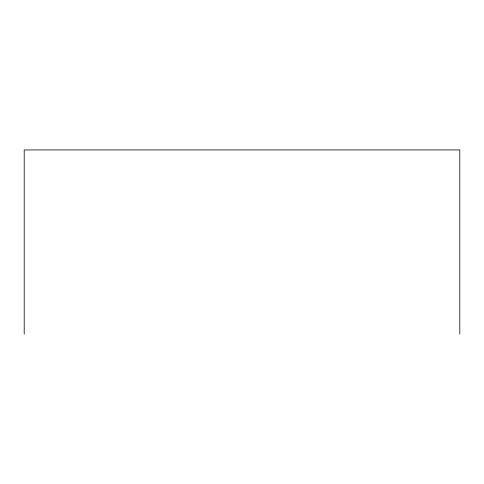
<?xml version="1.0" encoding="UTF-8"?>
<svg xmlns="http://www.w3.org/2000/svg" width="484" height="484" viewBox="0 0 484 484"><rect width="100%" height="100%" fill="white"/><g stroke="black" fill="none" stroke-linecap="round" stroke-linejoin="round"><path stroke-width="0.73" d="M459.8 334.063L459.8 149.937L24.2 149.937L24.2 334.063"/></g></svg>
